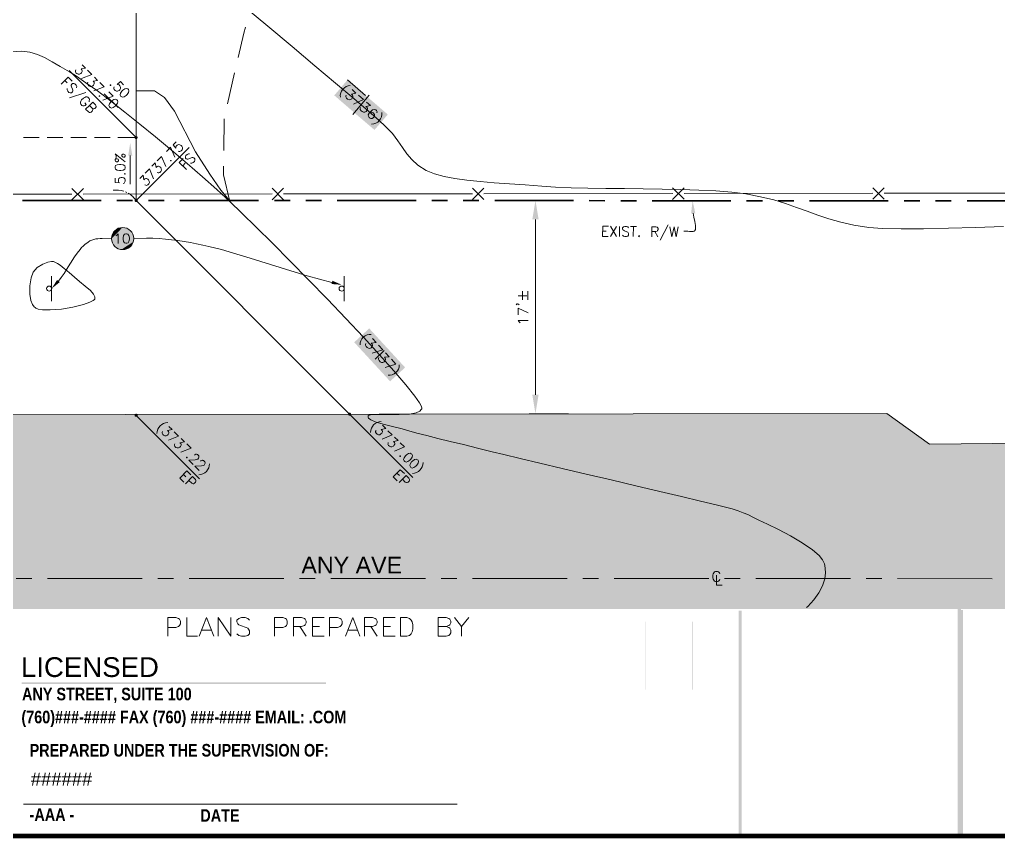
# Model space of a CAD drawing. Header units: millimetres. Extents: x -419 to 20046, y -14642 to 2638.
# Drawn here: x 12.47 to 20.24, y 0.48 to 6.98 of the extents above; entities that cross this region are included whole.
import ezdxf

# ---------------------------------------------------------------- set-up
doc = ezdxf.new("R2010")
doc.units = ezdxf.units.MM
for name, color, linetype in [('PDF11_---- NOTES', 7, 'Continuous'), ('PDF11_----LN02', 7, 'Continuous'), ('PDF11_----LN03', 7, 'Continuous'), ('PDF11_----TX00', 7, 'Continuous'), ('PDF11_----TX03', 7, 'Continuous'), ('PDF11_24x36$-$Yucca$Valley$TB$CUP$----LN03', 7, 'Continuous'), ('PDF11_24x36$-$Yucca$Valley$TB$CUP$----TB02', 7, 'Continuous'), ('PDF11_24x36$-$Yucca$Valley$TB$CUP$BORDER', 7, 'Continuous'), ('PDF11_24x36$-$Yucca$Valley$TB$CUP$proposed', 7, 'Continuous'), ('PDF11_EXTO$EXMACL', 7, 'Continuous'), ('PDF11_EXTO$EXMARW', 7, 'Continuous'), ('PDF11_EXTO$EXPNEP', 7, 'Continuous'), ('PDF11_PRPN$EXMARW', 7, 'Continuous'), ('PDF11_PRPN$PRPNDY', 7, 'Continuous'), ('PDF11_TEXT', 7, 'Continuous')]:
    doc.layers.add(name, color=color, linetype=linetype)
for name, color, linetype, true_color in [('PDF11_0', 7, 'Continuous', 0xb3b3b3), ('PDF11_EXTO$--C3-Surface-EXTO', 7, 'Continuous', 0xb3b3b3), ('PDF11_EXTO$EXPNFC', 7, 'Continuous', 0x999999), ('PDF11_EXTO$EXSISN', 7, 'Continuous', 0xb3b3b3), ('PDF11_EXTO$PRPNACHA', 7, 'Continuous', 0xebebeb)]:
    doc.layers.add(name, color=color, linetype=linetype, true_color=true_color)
doc.styles.add('PDF Arial', font='arial.ttf')
doc.styles.add('PDF TechnicBold', font='techb___.ttf')

msp = doc.modelspace()

# ---------------------------------------------------------------- hatches: boundary and pattern name
at = {"layer": 'PDF11_----TX00', "transparency": 33554559}
for points in [[(13.3452, 6.0021), (13.3286, 5.9013), (13.3619, 5.9013)], [(17.8106, 5.5438), (17.7989, 5.4429), (17.8323, 5.4446)]]:
    msp.add_hatch(color=256, dxfattribs=at).paths.add_polyline_path(points)
at = {"layer": 'PDF11_----TX03', "transparency": 33554559}
for points in [[(16.538, 5.3946), (16.588, 5.3946), (16.563, 5.5446)], [(16.588, 4.0028), (16.538, 4.0028), (16.563, 3.8528)]]:
    msp.add_hatch(color=256, dxfattribs=at).paths.add_polyline_path(points)
at = {"layer": 'PDF11_0', "true_color": 0xffffff, "transparency": 33554559}
for points in [[(15.2137, 6.3797), (15.0704, 6.5022), (14.9654, 6.3797)], [(14.9654, 6.3797), (15.1412, 6.228), (15.3904, 6.228)], [(15.2137, 6.3797), (14.9654, 6.3797), (15.3904, 6.228)], [(15.3904, 6.228), (15.1412, 6.228), (15.2846, 6.1055)], [(13.2702, 5.3296), (13.1969, 5.2413), (13.2836, 5.3313)], [(13.2836, 5.3313), (13.1969, 5.2413), (13.1994, 5.2229)], [(13.2702, 5.3296), (13.1977, 5.2554), (13.1969, 5.2413)], [(13.2511, 5.3246), (13.1977, 5.2554), (13.2702, 5.3296)], [(13.2511, 5.3246), (13.2011, 5.2713), (13.1977, 5.2554)], [(13.2836, 5.3313), (13.1994, 5.2229), (13.3069, 5.3279)], [(13.3069, 5.3279), (13.1994, 5.2229), (13.2061, 5.2037)], [(13.2394, 5.3188), (13.2011, 5.2713), (13.2511, 5.3246)], [(13.2394, 5.3188), (13.2077, 5.2863), (13.2011, 5.2713)], [(13.3069, 5.3279), (13.2061, 5.2037), (13.3269, 5.3204)], [(13.3269, 5.3204), (13.2061, 5.2037), (13.2136, 5.1912)], [(13.2294, 5.3113), (13.2077, 5.2863), (13.2394, 5.3188)], [(13.2294, 5.3113), (13.2186, 5.3013), (13.2077, 5.2863)], [(13.3269, 5.3204), (13.2136, 5.1912), (13.3461, 5.3063)], [(13.3461, 5.3063), (13.2136, 5.1912), (13.2269, 5.1771)], [(13.3461, 5.3063), (13.2269, 5.1771), (13.3577, 5.2921)], [(13.3577, 5.2921), (13.2269, 5.1771), (13.2411, 5.1671)], [(13.3577, 5.2921), (13.2411, 5.1671), (13.3661, 5.2763)], [(13.3661, 5.2763), (13.2411, 5.1671), (13.2552, 5.1604)], [(13.3661, 5.2763), (13.2552, 5.1604), (13.3727, 5.2446)], [(13.3727, 5.2446), (13.2552, 5.1604), (13.2744, 5.1554)], [(13.3727, 5.2446), (13.2744, 5.1554), (13.3686, 5.2163)], [(13.3686, 5.2163), (13.2744, 5.1554), (13.2944, 5.1554)], [(13.3686, 5.2163), (13.2944, 5.1554), (13.3611, 5.1996)], [(13.3611, 5.1996), (13.2944, 5.1554), (13.3277, 5.1662)], [(13.3611, 5.1996), (13.3277, 5.1662), (13.3452, 5.1796)], [(15.3437, 4.4195), (15.2429, 4.5295), (15.1237, 4.4195)], [(15.1237, 4.4195), (15.3079, 4.2195), (15.5279, 4.2195)], [(15.3437, 4.4195), (15.1237, 4.4195), (15.5279, 4.2195)], [(15.5279, 4.2195), (15.3079, 4.2195), (15.4087, 4.1095)]]:
    msp.add_hatch(color=7, dxfattribs=at).paths.add_polyline_path(points)
at = {"layer": 'PDF11_0', "transparency": 33554559}
for points in [[(13.3827, 6.0538), (13.3794, 6.0488), (13.3919, 6.0455)], [(13.3919, 6.0455), (13.3794, 6.0488), (13.3794, 6.0422)], [(13.3919, 6.0455), (13.3794, 6.0422), (13.3827, 6.0363)], [(13.3919, 6.0455), (13.3886, 6.0572), (13.3827, 6.0538)], [(13.3827, 6.0363), (13.3886, 6.033), (13.3919, 6.0455)], [(13.3919, 6.0455), (13.3952, 6.0572), (13.3886, 6.0572)], [(13.3919, 6.0455), (13.3886, 6.033), (13.3952, 6.033)], [(13.4011, 6.0538), (13.3952, 6.0572), (13.3919, 6.0455)], [(13.3919, 6.0455), (13.4036, 6.0488), (13.4011, 6.0538)], [(13.3919, 6.0455), (13.4036, 6.0422), (13.4036, 6.0488)], [(13.4011, 6.0363), (13.4036, 6.0422), (13.3919, 6.0455)], [(13.3919, 6.0455), (13.3952, 6.033), (13.4011, 6.0363)], [(13.3827, 5.5538), (13.3794, 5.5488), (13.3919, 5.5454)], [(13.3919, 5.5454), (13.3794, 5.5488), (13.3794, 5.5421)], [(13.3919, 5.5454), (13.3794, 5.5421), (13.3827, 5.5363)], [(13.3919, 5.5454), (13.3886, 5.5571), (13.3827, 5.5538)], [(13.3827, 5.5363), (13.3886, 5.5329), (13.3919, 5.5454)], [(13.3919, 5.5454), (13.3952, 5.5571), (13.3886, 5.5571)], [(13.3919, 5.5454), (13.3886, 5.5329), (13.3952, 5.5329)], [(13.4002, 5.5538), (13.3952, 5.5571), (13.3919, 5.5454)], [(13.3919, 5.5454), (13.4036, 5.5488), (13.4002, 5.5538)], [(13.3919, 5.5454), (13.4036, 5.5421), (13.4036, 5.5488)], [(13.3919, 5.5454), (13.3952, 5.5329), (13.4002, 5.5363)], [(13.4002, 5.5363), (13.4036, 5.5421), (13.3919, 5.5454)], [(12.721, 4.8454), (12.7844, 4.8962), (12.7644, 4.9146)], [(15.0245, 4.8762), (14.9504, 4.9079), (14.9437, 4.8821)], [(13.3827, 3.8486), (13.3794, 3.8428), (13.3911, 3.8395)], [(13.3911, 3.8395), (13.3794, 3.8428), (13.3794, 3.8361)], [(13.3911, 3.8395), (13.3794, 3.8361), (13.3827, 3.8311)], [(13.3911, 3.8395), (13.3877, 3.852), (13.3827, 3.8486)], [(13.3827, 3.8311), (13.3877, 3.8278), (13.3911, 3.8395)], [(13.3911, 3.8395), (13.3944, 3.852), (13.3877, 3.852)], [(13.3911, 3.8395), (13.3877, 3.8278), (13.3944, 3.8278)], [(13.4002, 3.8486), (13.3944, 3.852), (13.3911, 3.8395)], [(13.3911, 3.8395), (13.4036, 3.8428), (13.4002, 3.8486)], [(13.3911, 3.8395), (13.4036, 3.8361), (13.4036, 3.8428)], [(13.3911, 3.8395), (13.3944, 3.8278), (13.4002, 3.8311)], [(13.4002, 3.8311), (13.4036, 3.8361), (13.3911, 3.8395)], [(15.0779, 3.8578), (15.0745, 3.852), (15.087, 3.8486)], [(15.087, 3.8486), (15.0745, 3.852), (15.0745, 3.8461)], [(15.087, 3.8486), (15.0745, 3.8461), (15.0779, 3.8403)], [(15.087, 3.8486), (15.0837, 3.8611), (15.0779, 3.8578)], [(15.0779, 3.8403), (15.0837, 3.837), (15.087, 3.8486)], [(15.087, 3.8486), (15.0904, 3.8611), (15.0837, 3.8611)], [(15.087, 3.8486), (15.0837, 3.837), (15.0904, 3.837)], [(15.0962, 3.8578), (15.0904, 3.8611), (15.087, 3.8486)], [(15.087, 3.8486), (15.0987, 3.852), (15.0962, 3.8578)], [(15.087, 3.8486), (15.0987, 3.8461), (15.0987, 3.852)], [(15.087, 3.8486), (15.0904, 3.837), (15.0962, 3.8403)], [(15.0962, 3.8403), (15.0987, 3.8461), (15.087, 3.8486)]]:
    msp.add_hatch(color=7, dxfattribs=at).paths.add_polyline_path(points)
at = {"layer": 'PDF11_EXTO$PRPNACHA', "transparency": 33554559}
for points in [[(3.2269, 3.8334), (3.2269, 3.8298), (19.3941, 3.8261), (15.2529, 3.8495)], [(3.2269, 3.8298), (3.2269, 3.8261), (19.3941, 3.8261)], [(3.2269, 3.8261), (3.2269, 3.826), (19.3949, 3.8253), (19.3941, 3.8261)], [(3.2269, 3.826), (3.2269, 3.8253), (19.3949, 3.8253)], [(3.2269, 3.7619), (3.2269, 3.7352), (19.6932, 3.6103), (19.3949, 3.8253)], [(3.2269, 3.8253), (3.2269, 3.7619), (19.3949, 3.8253)], [(19.3615, 3.8495), (19.354, 3.8545), (15.2529, 3.8495)], [(19.3615, 3.8495), (15.2529, 3.8495), (19.3941, 3.8261)], [(3.2269, 3.7352), (3.2269, 3.6103), (19.6932, 3.6103)], [(27.9245, 3.61), (27.9245, 3.6103), (3.2269, 3.6103), (3.2269, 3.4248), (17.0843, 2.3141), (17.0961, 2.3141)], [(27.9272, 2.6152), (27.9245, 3.61), (17.0961, 2.3141), (27.9272, 2.3152)], [(27.9244, 3.622), (27.9244, 3.622), (22.961, 3.6453), (19.6932, 3.6103)], [(27.9245, 3.6103), (27.9244, 3.622), (19.6932, 3.6103)], [(17.0801, 2.3141), (17.0843, 2.3141), (3.2269, 3.4248), (3.2269, 3.0142)], [(11.4609, 2.3135), (17.0801, 2.3141), (3.2269, 3.0142), (3.2269, 2.3135)]]:
    msp.add_hatch(color=256, dxfattribs=at).paths.add_polyline_path(points)

# ---------------------------------------------------------------- linework, layer by layer
at = {"layer": 'PDF11_---- NOTES', "lineweight": 20}
for points in [[(18.0273, 2.581), (18.0239, 2.5894), (18.0164, 2.5969), (18.0081, 2.6002), (17.9931, 2.6002), (17.9856, 2.5969), (17.9781, 2.5894), (17.9739, 2.581), (17.9706, 2.5702), (17.9706, 2.551), (17.9739, 2.5394), (17.9781, 2.5319), (17.9856, 2.5244), (17.9931, 2.5202), (18.0081, 2.5202), (18.0164, 2.5244), (18.0239, 2.5319), (18.0273, 2.5394)], [(18.0006, 2.5702), (18.0006, 2.4902), (18.0464, 2.4902)]]:
    msp.add_lwpolyline(points, dxfattribs=at)
at = {"layer": 'PDF11_----LN02', "lineweight": 18}
for points in [[(14.202, 6.6797), (14.247, 6.873), (14.2611, 6.9222)], [(14.117, 6.3138), (14.1736, 6.558)], [(13.3919, 6.4163), (13.5386, 6.4163), (13.6178, 6.3638), (13.6969, 6.2538), (13.8644, 5.9321), (13.977, 5.7555), (14.0653, 5.628), (14.1336, 5.5454)], [(14.0878, 5.9421), (14.092, 6.1922)], [(14.1361, 5.5363), (14.0853, 5.7496), (14.0861, 5.8171)], [(13.3069, 5.6138), (13.3177, 5.6088)]]:
    msp.add_lwpolyline(points, dxfattribs=at)
for start, end in [(71.84485, 98.57518), (33.59085, 60.32)]:
    msp.add_arc((13.2373, 5.4417), 0.1863, start, end, dxfattribs=at)
at = {"layer": 'PDF11_----LN03', "lineweight": 30}
msp.add_lwpolyline([(13.2494, 6.283), (13.1386, 6.393)], dxfattribs=at)
at = {"layer": 'PDF11_----TX00', "lineweight": 20}
for points in [[(12.9635, 6.623), (12.9902, 6.5964), (12.9544, 6.5897), (12.961, 6.5822), (12.9635, 6.5747), (12.9627, 6.5697), (12.9569, 6.5589), (12.9519, 6.5539), (12.941, 6.548), (12.931, 6.548), (12.921, 6.5522), (12.9135, 6.5597), (12.9094, 6.5697), (12.9094, 6.5747), (12.9127, 6.583)], [(13.0069, 6.5789), (13.0402, 6.5447), (12.9594, 6.513)], [(12.796, 6.468), (12.8527, 6.5239), (12.8844, 6.4922)], [(12.8452, 6.478), (12.826, 6.4972)], [(12.8452, 6.4347), (12.8444, 6.4238), (12.8485, 6.4138), (12.8585, 6.4038), (12.8685, 6.3997), (12.8785, 6.3997), (12.8869, 6.408), (12.8894, 6.4155), (12.8902, 6.4213), (12.8877, 6.4288), (12.8794, 6.4488), (12.8769, 6.4563), (12.8769, 6.4614), (12.8802, 6.4689), (12.886, 6.4747), (12.896, 6.4747), (12.906, 6.4705), (12.9152, 6.4605), (12.9202, 6.4505), (12.9194, 6.4405)], [(13.0602, 6.5255), (13.086, 6.4989), (13.0502, 6.4922), (13.0577, 6.4847), (13.0594, 6.4772), (13.0594, 6.4722), (13.0535, 6.4614), (13.0477, 6.4563), (13.0377, 6.4505), (13.0269, 6.4497), (13.0169, 6.4547), (13.0102, 6.4622), (13.0052, 6.4722), (13.006, 6.4772), (13.0085, 6.4847)], [(13.1035, 6.4814), (13.1369, 6.4472), (13.056, 6.4155)], [(13.2169, 6.4488), (13.2136, 6.4405), (13.2136, 6.4355), (13.2177, 6.4255), (13.2252, 6.418), (13.2352, 6.4138), (13.2452, 6.4138), (13.2561, 6.4197), (13.2619, 6.4247), (13.2669, 6.4355), (13.2677, 6.4455), (13.2636, 6.4555), (13.2561, 6.463), (13.2461, 6.468), (13.2411, 6.4672), (13.2677, 6.4889), (13.2919, 6.4647)], [(12.8635, 6.3613), (12.9935, 6.403)], [(13.1752, 6.408), (13.2086, 6.3738), (13.1277, 6.3422)], [(12.9835, 6.3205), (12.9952, 6.308), (12.9877, 6.3005), (12.9794, 6.2972), (12.9694, 6.2972), (12.9619, 6.2988), (12.9519, 6.3088), (12.9502, 6.3163), (12.951, 6.3263), (12.9535, 6.3347), (12.9594, 6.3447), (12.9727, 6.358), (12.9835, 6.3638), (12.9919, 6.3672), (13.0019, 6.3672), (13.0094, 6.3647), (13.0185, 6.3555), (13.021, 6.348), (13.0202, 6.3372), (13.0177, 6.3297)], [(13.0419, 6.2772), (13.0469, 6.2672), (13.046, 6.2622), (13.0435, 6.2547), (13.0352, 6.2463), (13.0277, 6.243), (13.0219, 6.243), (13.0127, 6.248), (12.991, 6.2697), (13.0204, 6.2986), (13.0419, 6.2772), (13.0519, 6.2722), (13.0569, 6.273), (13.0652, 6.2755), (13.0702, 6.2813), (13.0735, 6.2888), (13.0735, 6.2938), (13.0694, 6.3038), (13.0477, 6.3255), (13.0204, 6.2986), (13.0202, 6.2988)], [(12.6227, 6.0455), (12.4977, 6.0455)], [(12.8102, 6.0455), (12.6852, 6.0455)], [(12.9977, 6.0455), (12.8727, 6.0455)], [(13.1852, 6.0455), (13.0602, 6.0455)], [(13.3919, 6.0455), (13.2477, 6.0455)], [(13.7269, 5.938), (13.7344, 5.9346), (13.7394, 5.9346), (13.7494, 5.9396), (13.7569, 5.9463), (13.7611, 5.9563), (13.7603, 5.9671), (13.7553, 5.9771), (13.7494, 5.983), (13.7386, 5.988), (13.7286, 5.9888), (13.7186, 5.9838), (13.7111, 5.9763), (13.7069, 5.9663), (13.7069, 5.9613), (13.6853, 5.988), (13.7094, 6.0121)], [(13.2261, 5.8696), (13.2294, 5.8763), (13.2336, 5.8871), (13.2336, 5.8971), (13.2302, 5.9071), (13.2261, 5.9146), (13.3061, 5.8521)], [(13.6328, 5.9346), (13.6661, 5.9688), (13.6994, 5.888)], [(13.8244, 5.8413), (13.8344, 5.8413), (13.8444, 5.8455), (13.8544, 5.8555), (13.8586, 5.8655), (13.8578, 5.8755), (13.8503, 5.8838), (13.8419, 5.8871), (13.8369, 5.8871), (13.8294, 5.8846), (13.8094, 5.8755), (13.8019, 5.873), (13.7969, 5.8738), (13.7894, 5.8763), (13.7836, 5.8813), (13.7828, 5.8921), (13.7878, 5.9021), (13.7969, 5.9113), (13.8069, 5.9163), (13.8169, 5.9163)], [(13.3452, 5.6738), (13.3452, 5.9013)], [(13.5169, 5.8171), (13.5436, 5.8438), (13.5511, 5.808), (13.5578, 5.8155), (13.5653, 5.8171), (13.5703, 5.8171), (13.5811, 5.8113), (13.5869, 5.8063), (13.5919, 5.7955), (13.5928, 5.7855), (13.5886, 5.7755), (13.5811, 5.768), (13.5711, 5.7638), (13.5661, 5.7638), (13.5586, 5.7663)], [(13.5603, 5.8613), (13.5936, 5.8955), (13.6269, 5.8146)], [(13.7919, 5.7921), (13.7344, 5.848), (13.7661, 5.8796)], [(13.7811, 5.8413), (13.7619, 5.8213)], [(13.4644, 5.763), (13.4977, 5.7971), (13.5311, 5.7171)], [(13.2894, 5.6805), (13.2969, 5.6838), (13.3002, 5.6871), (13.3044, 5.698), (13.3044, 5.708), (13.3011, 5.718), (13.2936, 5.7255), (13.2819, 5.7288), (13.2744, 5.7288), (13.2627, 5.7255), (13.2552, 5.7188), (13.2511, 5.7088), (13.2511, 5.698), (13.2552, 5.688), (13.2586, 5.6846), (13.2244, 5.688), (13.2244, 5.7221)], [(13.4211, 5.7188), (13.4469, 5.7463), (13.4544, 5.7105), (13.4619, 5.7171), (13.4694, 5.7196), (13.4744, 5.7196), (13.4852, 5.7138), (13.4902, 5.7088), (13.4961, 5.698), (13.4969, 5.688), (13.4919, 5.678), (13.4852, 5.6705), (13.4752, 5.6655), (13.4702, 5.6663), (13.4619, 5.6688)], [(17.8156, 5.4438), (17.8173, 5.4296), (17.8206, 5.4129), (17.8281, 5.3796), (17.8314, 5.3629), (17.8339, 5.3471), (17.8348, 5.3329), (17.8339, 5.3204), (17.8331, 5.3146), (17.8281, 5.3063), (17.8248, 5.3029), (17.8198, 5.3004), (17.8148, 5.2988), (17.8089, 5.2979), (17.8023, 5.2979), (17.7873, 5.2988), (17.7723, 5.3004), (17.7564, 5.3021), (17.7414, 5.3029)], [(17.1414, 5.2604), (17.0964, 5.2604), (17.0972, 5.3404), (17.1422, 5.3404)], [(17.1247, 5.3021), (17.0972, 5.3029)], [(17.158, 5.2604), (17.2072, 5.3396)], [(17.2064, 5.2596), (17.1589, 5.3404)], [(17.2305, 5.2596), (17.2314, 5.3396)], [(17.2547, 5.2704), (17.2614, 5.2629), (17.2714, 5.2588), (17.2855, 5.2588), (17.2956, 5.2629), (17.3022, 5.2704), (17.3022, 5.2821), (17.2989, 5.2896), (17.2956, 5.2929), (17.2889, 5.2971), (17.2689, 5.3046), (17.2614, 5.3088), (17.258, 5.3129), (17.2547, 5.3204), (17.2547, 5.3279), (17.2622, 5.3354), (17.2722, 5.3396), (17.2855, 5.3388), (17.2964, 5.3354), (17.3031, 5.3271)], [(17.3647, 5.3388), (17.3164, 5.3388)], [(17.3397, 5.2588), (17.3406, 5.3388)], [(17.4872, 5.2571), (17.4881, 5.3371), (17.5189, 5.3371), (17.5297, 5.3329), (17.5331, 5.3296), (17.5364, 5.3221), (17.5364, 5.3138), (17.5322, 5.3063), (17.5289, 5.3029), (17.5189, 5.2988), (17.4881, 5.2996)], [(17.5356, 5.2571), (17.5122, 5.2988)], [(17.5522, 5.2304), (17.6156, 5.3513)], [(17.6972, 5.3354), (17.6797, 5.2554), (17.6631, 5.3363), (17.6456, 5.2563), (17.6289, 5.3363)], [(15.0445, 4.7454), (15.0445, 4.9454)], [(13.6511, 3.752), (13.6786, 3.7261), (13.6419, 3.7186), (13.6494, 3.7111), (13.6519, 3.7036), (13.6519, 3.6986), (13.6461, 3.6878), (13.6411, 3.6828), (13.6303, 3.677), (13.6203, 3.6761), (13.6103, 3.6811), (13.6028, 3.6878), (13.5978, 3.6978), (13.5986, 3.7028), (13.6011, 3.7111)], [(15.3471, 3.7611), (15.3737, 3.7353), (15.3379, 3.7278), (15.3454, 3.7203), (15.3479, 3.7128), (15.3471, 3.7078), (15.3421, 3.697), (15.3362, 3.692), (15.3262, 3.6861), (15.3154, 3.6853), (15.3054, 3.6903), (15.2987, 3.697), (15.2937, 3.707), (15.2937, 3.712), (15.2971, 3.7203)], [(13.6953, 3.7086), (13.7294, 3.6753), (13.6494, 3.642)], [(13.7494, 3.6561), (13.7761, 3.6295), (13.7403, 3.622), (13.7478, 3.6153), (13.7494, 3.6078), (13.7494, 3.6028), (13.7436, 3.592), (13.7386, 3.5861), (13.7278, 3.5803), (13.7178, 3.5803), (13.7078, 3.5845), (13.7003, 3.592), (13.6961, 3.602), (13.6961, 3.607), (13.6986, 3.6145)], [(15.3912, 3.7178), (15.4254, 3.6845), (15.3446, 3.6511)], [(15.4446, 3.6653), (15.4721, 3.6386), (15.4354, 3.6311), (15.4429, 3.6245), (15.4454, 3.617), (15.4454, 3.612), (15.4396, 3.6011), (15.4346, 3.5953), (15.4237, 3.5895), (15.4137, 3.5895), (15.4037, 3.5936), (15.3962, 3.6011), (15.3912, 3.6111), (15.3921, 3.6161), (15.3946, 3.6236)], [(13.7936, 3.6128), (13.8278, 3.5795), (13.7469, 3.5461)], [(15.4887, 3.622), (15.5229, 3.5886), (15.4429, 3.5553)], [(13.8553, 3.5244), (13.8586, 3.5269), (13.8661, 3.5303), (13.8711, 3.5303), (13.8786, 3.5286), (13.8886, 3.5186), (13.8911, 3.5111), (13.8903, 3.5061), (13.8878, 3.4986), (13.8819, 3.4928), (13.8744, 3.4903), (13.8619, 3.4869), (13.8103, 3.4836), (13.8444, 3.4503)], [(13.9044, 3.4761), (13.9069, 3.4794), (13.9153, 3.4819), (13.9203, 3.4828), (13.9278, 3.4803), (13.9378, 3.4711), (13.9394, 3.4636), (13.9394, 3.4586), (13.9361, 3.4503), (13.9311, 3.4453), (13.9236, 3.4419), (13.9103, 3.4386), (13.8594, 3.4353), (13.8936, 3.4019)], [(13.7703, 3.3103), (13.7378, 3.3419), (13.7944, 3.3986), (13.8261, 3.3669)], [(13.7869, 3.3519), (13.7678, 3.3711)], [(13.7844, 3.2961), (13.8403, 3.3528), (13.8628, 3.3311), (13.8669, 3.3211), (13.8669, 3.3161), (13.8644, 3.3086), (13.8561, 3.3003), (13.8486, 3.2969), (13.8436, 3.2969), (13.8336, 3.3011), (13.8111, 3.3228)], [(15.4654, 3.3194), (15.4337, 3.3511), (15.4896, 3.4078), (15.5221, 3.3769)], [(15.4829, 3.3611), (15.4629, 3.3803)], [(15.4804, 3.3053), (15.5362, 3.3619), (15.5587, 3.3403), (15.5629, 3.3303), (15.5629, 3.3253), (15.5596, 3.3178), (15.5521, 3.3094), (15.5437, 3.3061), (15.5387, 3.3061), (15.5287, 3.3103), (15.5071, 3.3319)]]:
    msp.add_lwpolyline(points, dxfattribs=at)
for points in [[(13.1919, 6.463), (13.1919, 6.4572), (13.1869, 6.4572), (13.1869, 6.4622)], [(13.1044, 6.3772), (13.1044, 6.3722), (13.0994, 6.3713), (13.0994, 6.3763)], [(13.3261, 6.4305), (13.3302, 6.4255), (13.3352, 6.4155), (13.3319, 6.4022), (13.3202, 6.3863), (13.3119, 6.3788), (13.2961, 6.368), (13.2836, 6.3647), (13.2736, 6.3697), (13.2686, 6.3738), (13.2644, 6.3838), (13.2677, 6.3972), (13.2786, 6.413), (13.2869, 6.4213), (13.3027, 6.4322), (13.3161, 6.4347)], [(13.2377, 6.3447), (13.2427, 6.3397), (13.2469, 6.3297), (13.2436, 6.3172), (13.2327, 6.3013), (13.2244, 6.293), (13.2086, 6.2822), (13.1952, 6.2788), (13.1852, 6.2838), (13.1811, 6.2888), (13.1761, 6.2988), (13.1794, 6.3113), (13.1911, 6.3272), (13.1986, 6.3355), (13.2152, 6.3463), (13.2277, 6.3488)], [(13.2794, 5.9005), (13.2794, 5.9071), (13.2869, 5.9138), (13.2944, 5.9138), (13.3027, 5.9105), (13.3061, 5.9038), (13.3061, 5.8963), (13.2986, 5.8896), (13.2911, 5.8896), (13.2836, 5.893)], [(13.2252, 5.8046), (13.2252, 5.8113), (13.2294, 5.8221), (13.2411, 5.8288), (13.2602, 5.8321), (13.2711, 5.8321), (13.2902, 5.828), (13.3019, 5.8213), (13.3052, 5.8105), (13.3052, 5.8038), (13.3011, 5.7938), (13.2902, 5.7871), (13.2711, 5.7838), (13.2594, 5.7838), (13.2402, 5.7871), (13.2294, 5.7946)], [(13.2336, 5.8763), (13.2411, 5.8763), (13.2486, 5.873), (13.2527, 5.8663), (13.2527, 5.8596), (13.2444, 5.8521), (13.2369, 5.853), (13.2294, 5.8563), (13.2261, 5.863), (13.2261, 5.8696)], [(13.6644, 5.8638), (13.6703, 5.8638), (13.6703, 5.8588), (13.6653, 5.8588)], [(13.2977, 5.7563), (13.3011, 5.7596), (13.3052, 5.7563), (13.3011, 5.753)], [(17.3847, 5.2663), (17.3881, 5.2621), (17.3847, 5.2579), (17.3814, 5.2621)], [(13.7961, 3.5086), (13.7961, 3.5028), (13.7911, 3.5028), (13.7911, 3.5078)], [(15.4921, 3.5178), (15.4921, 3.5119), (15.4862, 3.5119), (15.4871, 3.5169)], [(15.5771, 3.5353), (15.5821, 3.5303), (15.5862, 3.5203), (15.5837, 3.5078), (15.5721, 3.4919), (15.5646, 3.4836), (15.5487, 3.4719), (15.5354, 3.4686), (15.5254, 3.4736), (15.5212, 3.4786), (15.5162, 3.4886), (15.5196, 3.5011), (15.5304, 3.5169), (15.5379, 3.5253), (15.5537, 3.5361), (15.5671, 3.5394)], [(15.6263, 3.4869), (15.6304, 3.4828), (15.6354, 3.4728), (15.6321, 3.4594), (15.6212, 3.4436), (15.6137, 3.4353), (15.5979, 3.4244), (15.5846, 3.4211), (15.5746, 3.4253), (15.5696, 3.4303), (15.5654, 3.4403), (15.5679, 3.4528), (15.5787, 3.4694), (15.5871, 3.4769), (15.6029, 3.4886), (15.6162, 3.4919)]]:
    msp.add_lwpolyline(points, close=True, dxfattribs=at)
msp.add_circle((15.0241, 4.8458), 0.0204, dxfattribs=at)
for centre, radius, start, end in [((13.6445, 3.6944), 0.0876, 91.11912, 179.43446), ((15.3405, 3.7036), 0.0876, 91.69001, 179.42249), ((13.8863, 3.4575), 0.089, 271.99726, 358.55631), ((15.5831, 3.4651), 0.0873, 271.51375, 359.59875)]:
    msp.add_arc(centre, radius, start, end, dxfattribs=at)
at = {"layer": 'PDF11_----TX03', "lineweight": 20}
for points in [[(16.513, 5.5446), (16.8113, 5.5446)], [(16.563, 4.0028), (16.563, 5.3946)], [(16.4597, 4.8246), (16.4597, 4.7554)], [(16.5013, 4.8246), (16.5013, 4.7554)], [(16.4938, 4.7895), (16.4255, 4.7895)], [(16.4138, 4.7254), (16.4213, 4.7254), (16.4288, 4.7212), (16.433, 4.7179)], [(16.4255, 4.6379), (16.4255, 4.6912), (16.5055, 4.6529)], [(16.4405, 4.5729), (16.4363, 4.5804), (16.4255, 4.592), (16.5055, 4.592)], [(16.513, 3.8528), (16.8255, 3.8528)]]:
    msp.add_lwpolyline(points, dxfattribs=at)
msp.add_lwpolyline([(16.4171, 4.7212), (16.4138, 4.7179), (16.4096, 4.7212), (16.4138, 4.7254)], close=True, dxfattribs=at)
at = {"layer": 'PDF11_0', "lineweight": 18}
for points in [[(20.28, 5.3388), (20.0574, 5.3304), (19.8424, 5.3246), (19.6432, 5.3204), (19.4666, 5.3204), (19.319, 5.3238), (19.209, 5.3321), (19.0915, 5.3496), (18.9874, 5.3729), (18.8932, 5.3988), (18.8057, 5.4288), (18.7207, 5.4596), (18.6365, 5.4904), (18.549, 5.5213), (18.4548, 5.5496), (18.3506, 5.5754), (18.2331, 5.5971), (18.1214, 5.6104), (17.9964, 5.6213), (17.8614, 5.628), (17.7181, 5.633), (17.5697, 5.6363), (17.4189, 5.638), (17.2689, 5.6396), (17.1214, 5.6413), (16.9789, 5.643), (16.8455, 5.6463), (16.723, 5.6513), (16.6147, 5.6588), (16.4822, 5.6696), (16.3563, 5.678), (16.2363, 5.6863), (16.1238, 5.6955), (16.0188, 5.7055), (15.9229, 5.7188), (15.8371, 5.7355), (15.7613, 5.7571), (15.6954, 5.7846), (15.6296, 5.8255), (15.5804, 5.8696), (15.5421, 5.9163), (15.5071, 5.9663), (15.4712, 6.0196), (15.4271, 6.0763), (15.3696, 6.1363), (15.3212, 6.1797), (15.2362, 6.2538), (15.1195, 6.3538), (14.9762, 6.4755), (14.812, 6.6147), (14.6303, 6.7672), (14.437, 6.9289), (14.2361, 7.0947)], [(12.4035, 6.7264), (12.481, 6.7297), (12.5477, 6.7214), (12.6077, 6.7047), (12.6652, 6.6797), (12.7244, 6.6472), (12.7885, 6.6097), (12.8627, 6.5672), (12.9185, 6.533), (12.9935, 6.4805), (13.0844, 6.4147), (13.1877, 6.3363), (13.3011, 6.2472), (13.4211, 6.1513), (13.5461, 6.0497), (13.6719, 5.9446), (13.7969, 5.838), (13.9178, 5.733), (14.032, 5.6321), (14.1361, 5.5363), (14.2311, 5.4454), (14.3461, 5.3338), (14.4753, 5.2054), (14.6153, 5.0646), (14.762, 4.9154), (14.9104, 4.762), (15.057, 4.6087), (15.197, 4.4604), (15.3254, 4.3195), (15.4396, 4.192), (15.5346, 4.0812), (15.6054, 3.9912), (15.6421, 3.9378), (15.6571, 3.9095), (15.6604, 3.897), (15.6596, 3.892), (15.6563, 3.8853), (15.6446, 3.8728), (15.6162, 3.8603), (15.5629, 3.8495), (15.4804, 3.8453), (15.3937, 3.8461), (15.3146, 3.847), (15.2662, 3.8453), (15.2429, 3.8403), (15.2346, 3.8345), (15.2337, 3.8311), (15.2337, 3.8253), (15.2379, 3.8161), (15.2546, 3.8028), (15.2912, 3.7878), (15.3546, 3.7703), (15.4279, 3.752), (15.5037, 3.732), (15.5562, 3.7161), (15.6221, 3.6986), (15.6996, 3.6786), (15.7879, 3.657), (15.8854, 3.6328), (15.9904, 3.607), (16.1021, 3.5795), (16.2196, 3.5511), (16.313, 3.5286), (16.4413, 3.4978), (16.598, 3.4603), (16.7755, 3.4186), (16.9664, 3.3736), (17.1639, 3.3269), (17.3606, 3.2803), (17.5497, 3.2353), (17.7231, 3.1944), (17.8748, 3.1578), (17.9973, 3.1286), (18.0831, 3.1069), (18.1248, 3.0961), (18.1731, 3.0802), (18.2115, 3.0669), (18.2481, 3.0519), (18.294, 3.0294), (18.3365, 3.0086), (18.4065, 2.9752), (18.4931, 2.9327), (18.5882, 2.8827), (18.6815, 2.8286), (18.7632, 2.7711), (18.8148, 2.7261), (18.8423, 2.6919), (18.854, 2.671), (18.8582, 2.6602), (18.8607, 2.6485), (18.8648, 2.6244), (18.8665, 2.5894), (18.8607, 2.5427), (18.8423, 2.486), (18.8123, 2.4294), (18.7723, 2.3752), (18.7248, 2.3219), (18.7165, 2.3143)], [(15.1062, 6.4255), (15.1379, 6.398), (15.1012, 6.3897), (15.1095, 6.3822), (15.1129, 6.3747), (15.1129, 6.3688), (15.1087, 6.358), (15.1037, 6.3522), (15.0937, 6.3463), (15.0829, 6.3455), (15.0712, 6.3497), (15.0629, 6.3572), (15.057, 6.368), (15.0562, 6.373), (15.0587, 6.3813)], [(15.1129, 6.228), (15.2429, 6.3805)], [(15.1587, 6.3805), (15.1987, 6.3463), (15.1179, 6.3105)], [(15.2221, 6.3263), (15.2537, 6.2988), (15.2162, 6.2905), (15.2254, 6.283), (15.2287, 6.2755), (15.2287, 6.2697), (15.2246, 6.2588), (15.2196, 6.253), (15.2087, 6.2472), (15.1987, 6.2463), (15.187, 6.2505), (15.1787, 6.258), (15.172, 6.268), (15.172, 6.2738), (15.1737, 6.2822)], [(15.2421, 6.2388), (15.2546, 6.253), (15.2696, 6.2647), (15.2829, 6.2688), (15.2946, 6.2638), (15.3004, 6.2597), (15.3062, 6.2488), (15.3046, 6.2405)], [(15.2696, 4.4487), (15.2979, 4.4179), (15.2596, 4.4137), (15.2671, 4.4054), (15.2696, 4.3979), (15.2696, 4.392), (15.2637, 4.3812), (15.2579, 4.3762), (15.2471, 4.3712), (15.2362, 4.372), (15.2254, 4.3779), (15.2179, 4.3862), (15.2129, 4.397), (15.2129, 4.4029), (15.2162, 4.4104)], [(15.3154, 4.3979), (15.3521, 4.3587), (15.2671, 4.3328)], [(15.2896, 4.2853), (15.3621, 4.3537)], [(15.3721, 4.3362), (15.4004, 4.3053), (15.3629, 4.302), (15.3704, 4.2937), (15.3729, 4.2853), (15.3729, 4.2795), (15.3671, 4.2695), (15.3612, 4.2645), (15.3504, 4.2595), (15.3396, 4.2595), (15.3287, 4.2653), (15.3212, 4.2737), (15.3162, 4.2853), (15.3162, 4.2903), (15.3196, 4.2987)], [(15.4187, 4.2862), (15.4546, 4.247), (15.3704, 4.2203)]]:
    msp.add_lwpolyline(points, dxfattribs=at)
at = {"layer": 'PDF11_0', "color": 7, "lineweight": 20}
for points in [[(12.8602, 6.5772), (13.3919, 6.0455)], [(13.8128, 5.9663), (13.3919, 5.5454)], [(12.7744, 4.9054), (12.7977, 4.9337), (12.8194, 4.9646), (12.8402, 4.9971), (12.9027, 5.0971), (12.9244, 5.1279), (12.9469, 5.1571), (12.9585, 5.1712), (12.971, 5.1837), (12.9835, 5.1954), (13.0102, 5.2154), (13.0244, 5.2238), (13.0394, 5.2304), (13.0552, 5.2354), (13.071, 5.2396), (13.0885, 5.2421), (13.106, 5.2429), (13.1235, 5.2429), (13.1969, 5.2413)], [(13.2311, 5.2654), (13.2377, 5.2688), (13.2486, 5.2796), (13.2494, 5.2046)], [(13.3727, 5.2446), (13.4736, 5.2463), (13.5236, 5.2454), (13.5744, 5.2429), (13.6244, 5.2388), (13.6736, 5.2338), (13.7236, 5.2271), (13.7728, 5.2196), (13.8228, 5.2113), (13.8719, 5.2021), (13.9211, 5.1912), (13.9703, 5.1796), (14.0686, 5.1554), (14.1661, 5.1279), (14.2636, 5.0987), (14.6537, 4.9754), (14.7512, 4.9471), (14.8487, 4.9196), (14.947, 4.8946)], [(13.8944, 3.3361), (13.3911, 3.8395)], [(15.5904, 3.3453), (15.087, 3.8486)]]:
    msp.add_lwpolyline(points, dxfattribs=at)
at = {"layer": 'PDF11_0', "color": 7, "lineweight": 0, "true_color": 0xffffff}
msp.add_lwpolyline([(15.2137, 6.3797), (15.0704, 6.5022)], close=True, dxfattribs=at)
at = {"layer": 'PDF11_0', "lineweight": 18}
for points in [[(15.2529, 6.2447), (15.2629, 6.2455), (15.2746, 6.2413), (15.2771, 6.2388), (15.2837, 6.228), (15.2846, 6.2172), (15.2796, 6.2063), (15.2771, 6.2038), (15.2671, 6.1972), (15.2562, 6.1963), (15.2454, 6.2013), (15.2421, 6.2038), (15.2362, 6.2138), (15.2354, 6.2247), (15.2421, 6.2388)], [(12.7677, 5.0454), (12.7894, 5.0312), (12.821, 5.0062), (12.8602, 4.9737), (12.9019, 4.9362), (12.9419, 4.9029), (12.9877, 4.8662), (13.0294, 4.8296), (13.0535, 4.8012), (13.0635, 4.7812), (13.0644, 4.7687), (13.0627, 4.7629), (13.0602, 4.7587), (13.051, 4.7504), (13.0244, 4.737), (12.9727, 4.7195), (12.8902, 4.6995), (12.7985, 4.6837), (12.7094, 4.6762), (12.6485, 4.6779), (12.6135, 4.6837), (12.596, 4.6904), (12.5893, 4.6945), (12.5818, 4.702), (12.5693, 4.7187), (12.556, 4.7512), (12.5468, 4.8012), (12.5477, 4.8687), (12.5577, 4.9312), (12.5743, 4.9771), (12.6068, 5.0137), (12.6502, 5.0404), (12.6918, 5.0562), (12.7194, 5.0621), (12.7369, 5.0612), (12.7477, 5.0562), (12.7569, 5.0512), (12.7635, 5.0479)]]:
    msp.add_lwpolyline(points, close=True, dxfattribs=at)
at = {"layer": 'PDF11_0', "color": 7, "lineweight": 20}
msp.add_lwpolyline([(13.3094, 5.2813), (13.3161, 5.2813), (13.3269, 5.2779), (13.3344, 5.2671), (13.3386, 5.2496), (13.3386, 5.2388), (13.3352, 5.2204), (13.3286, 5.2096), (13.3177, 5.2062), (13.3102, 5.2062), (13.2994, 5.2096), (13.2927, 5.2196), (13.2886, 5.2379), (13.2886, 5.2488), (13.2919, 5.2663), (13.2986, 5.2771)], close=True, dxfattribs=at)
at = {"layer": 'PDF11_0', "color": 7, "lineweight": 0, "true_color": 0xffffff}
msp.add_lwpolyline([(13.3452, 5.1796), (13.3277, 5.1662)], dxfattribs=at)
at = {"layer": 'PDF11_0', "color": 7, "lineweight": 20}
msp.add_circle((13.2848, 5.2433), 0.0879, dxfattribs=at)
at = {"layer": 'PDF11_0', "lineweight": 18}
for centre, radius, start, end in [((15.0953, 6.375), 0.0822, 91.68925, 187.19323), ((15.2602, 6.2338), 0.0825, 271.29365, 6.99559), ((15.2506, 4.4014), 0.0802, 83.57931, 181.97277), ((15.3998, 4.2389), 0.0815, 264.55622, 0.99585)]:
    msp.add_arc(centre, radius, start, end, dxfattribs=at)
at = {"layer": 'PDF11_24x36$-$Yucca$Valley$TB$CUP$----LN03', "lineweight": 20}
for points in [[(13.6436, 2.0852), (13.6436, 2.2343), (13.7078, 2.2343), (13.7294, 2.2277), (13.7361, 2.2202), (13.7436, 2.206), (13.7436, 2.1843), (13.7361, 2.1702), (13.7294, 2.1635), (13.7078, 2.156), (13.6436, 2.156)], [(13.7936, 2.2343), (13.7936, 2.0852), (13.8786, 2.0852)], [(13.8936, 2.0852), (13.9503, 2.2343), (14.0078, 2.0852)], [(14.0428, 2.0852), (14.0428, 2.2343), (14.1428, 2.0852), (14.1428, 2.2343)], [(14.2928, 2.2135), (14.2786, 2.2277), (14.257, 2.2343), (14.2286, 2.2343), (14.207, 2.2277), (14.1928, 2.2135), (14.1928, 2.1993), (14.2003, 2.1843), (14.207, 2.1777), (14.2211, 2.1702), (14.2645, 2.156), (14.2786, 2.1493), (14.2853, 2.1418), (14.2928, 2.1277), (14.2928, 2.106), (14.2786, 2.0918), (14.257, 2.0852), (14.2286, 2.0852), (14.207, 2.0918), (14.1928, 2.106)], [(14.492, 2.0852), (14.492, 2.2343), (14.5562, 2.2343), (14.5778, 2.2277), (14.5853, 2.2202), (14.592, 2.206), (14.592, 2.1843), (14.5853, 2.1702), (14.5778, 2.1635), (14.5562, 2.156), (14.492, 2.156)], [(14.642, 2.0852), (14.642, 2.2343), (14.7062, 2.2343), (14.7278, 2.2277), (14.7345, 2.2202), (14.742, 2.206), (14.742, 2.1918), (14.7345, 2.1777), (14.7278, 2.1702), (14.7062, 2.1635), (14.642, 2.1635)], [(14.8845, 2.0852), (14.792, 2.0852), (14.792, 2.2343), (14.8845, 2.2343)], [(14.927, 2.0852), (14.927, 2.2343), (14.9912, 2.2343), (15.0129, 2.2277), (15.0204, 2.2202), (15.027, 2.206), (15.027, 2.1843), (15.0204, 2.1702), (15.0129, 2.1635), (14.9912, 2.156), (14.927, 2.156)], [(15.0554, 2.0852), (15.1129, 2.2343), (15.1695, 2.0852)], [(15.2054, 2.0852), (15.2054, 2.2343), (15.2696, 2.2343), (15.2912, 2.2277), (15.2979, 2.2202), (15.3054, 2.206), (15.3054, 2.1918), (15.2979, 2.1777), (15.2912, 2.1702), (15.2696, 2.1635), (15.2054, 2.1635)], [(15.4479, 2.0852), (15.3554, 2.0852), (15.3554, 2.2343), (15.4479, 2.2343)], [(15.8546, 2.1635), (15.8763, 2.156), (15.8829, 2.1493), (15.8904, 2.1352), (15.8904, 2.1135), (15.8829, 2.0993), (15.8763, 2.0918), (15.8546, 2.0852), (15.7904, 2.0852), (15.7904, 2.2343), (15.8546, 2.2343), (15.8763, 2.2277), (15.8829, 2.2202), (15.8904, 2.206), (15.8904, 2.1918), (15.8829, 2.1777), (15.8763, 2.1702), (15.8546, 2.1635), (15.7904, 2.1635)], [(15.9188, 2.2343), (15.9754, 2.1635), (15.9754, 2.0852)], [(16.0329, 2.2343), (15.9754, 2.1635)], [(13.9144, 2.1352), (13.9861, 2.1352)], [(14.692, 2.1635), (14.742, 2.0852)], [(14.792, 2.1635), (14.8487, 2.1635)], [(15.077, 2.1352), (15.1487, 2.1352)], [(15.2554, 2.1635), (15.3054, 2.0852)], [(15.3554, 2.1635), (15.4121, 2.1635)]]:
    msp.add_lwpolyline(points, dxfattribs=at)
msp.add_lwpolyline([(15.4904, 2.0852), (15.4904, 2.2343), (15.5404, 2.2343), (15.5621, 2.2277), (15.5762, 2.2135), (15.5837, 2.1993), (15.5904, 2.1777), (15.5904, 2.1418), (15.5837, 2.1202), (15.5762, 2.106), (15.5621, 2.0918), (15.5404, 2.0852)], close=True, dxfattribs=at)
at = {"layer": 'PDF11_24x36$-$Yucca$Valley$TB$CUP$----TB02', "lineweight": 0, "const_width": 0.0375}
msp.add_lwpolyline([(35.4024, 0.4996), (35.4024, 23.5006), (0.9184, 23.5006), (0.9184, 0.4996)], close=True, dxfattribs=at)
at = {"layer": 'PDF11_24x36$-$Yucca$Valley$TB$CUP$----TB02', "transparency": 33554559}
for points in [[(0.9367, 2.3277), (0.9367, 2.3027), (35.3837, 2.3277)], [(0.9367, 2.3027), (35.3837, 2.3277), (35.3837, 2.3027)], [(18.1765, 0.4934), (18.2015, 0.4934), (18.1765, 2.2902)], [(18.2015, 0.4934), (18.1765, 2.2902), (18.2015, 2.2902)], [(19.9166, 0.5042), (19.9416, 0.5042), (19.9166, 2.301)], [(19.9416, 0.5042), (19.9166, 2.301), (19.9416, 2.301)], [(19.9349, 0.4975), (19.9591, 0.4975), (19.9349, 2.2952)], [(19.9591, 0.4975), (19.9349, 2.2952), (19.9591, 2.2952)]]:
    msp.add_solid(points, dxfattribs=at)
at = {"layer": 'PDF11_24x36$-$Yucca$Valley$TB$CUP$BORDER', "transparency": 33554559}
for points in [[(17.4389, 2.2027), (17.4347, 2.2027), (17.4389, 1.661)], [(17.4347, 2.2027), (17.4389, 1.661), (17.4347, 1.661)], [(17.8106, 2.2027), (17.8064, 2.2027), (17.8106, 1.661)], [(17.8064, 2.2027), (17.8106, 1.661), (17.8064, 1.661)]]:
    msp.add_solid(points, dxfattribs=at)
at = {"layer": 'PDF11_24x36$-$Yucca$Valley$TB$CUP$proposed', "lineweight": 18}
msp.add_lwpolyline([(12.4968, 0.7534), (15.9404, 0.7534)], dxfattribs=at)
at = {"layer": 'PDF11_24x36$-$Yucca$Valley$TB$CUP$proposed', "transparency": 33554559}
for points in [[(12.4818, 1.7193), (12.4818, 1.7076), (14.8987, 1.7193)], [(12.4818, 1.7076), (14.8987, 1.7193), (14.8987, 1.7076)]]:
    msp.add_solid(points, dxfattribs=at)
at = {"layer": 'PDF11_EXTO$--C3-Surface-EXTO', "lineweight": 18}
for points in [[(20.28, 5.3388), (20.0574, 5.3304), (19.8424, 5.3246), (19.6432, 5.3204), (19.4666, 5.3204), (19.319, 5.3238), (19.209, 5.3321), (19.0915, 5.3496), (18.9874, 5.3729), (18.8932, 5.3988), (18.8057, 5.4288), (18.7207, 5.4596), (18.6365, 5.4904), (18.549, 5.5213), (18.4548, 5.5496), (18.3506, 5.5754), (18.2331, 5.5971), (18.1214, 5.6104), (17.9964, 5.6213), (17.8614, 5.628), (17.7181, 5.633), (17.5697, 5.6363), (17.4189, 5.638), (17.2689, 5.6396), (17.1214, 5.6413), (16.9789, 5.643), (16.8455, 5.6463), (16.723, 5.6513), (16.6147, 5.6588), (16.4822, 5.6696), (16.3563, 5.678), (16.2363, 5.6863), (16.1238, 5.6955), (16.0188, 5.7055), (15.9229, 5.7188), (15.8371, 5.7355), (15.7613, 5.7571), (15.6954, 5.7846), (15.6296, 5.8255), (15.5804, 5.8696), (15.5421, 5.9163), (15.5071, 5.9663), (15.4712, 6.0196), (15.4271, 6.0763), (15.3696, 6.1363), (15.3212, 6.1797), (15.2362, 6.2538), (15.1195, 6.3538), (14.9762, 6.4755), (14.812, 6.6147), (14.6303, 6.7672), (14.437, 6.9289), (14.2361, 7.0947)], [(12.4035, 6.7264), (12.481, 6.7297), (12.5477, 6.7214), (12.6077, 6.7047), (12.6652, 6.6797), (12.7244, 6.6472), (12.7885, 6.6097), (12.8627, 6.5672), (12.9185, 6.533), (12.9935, 6.4805), (13.0844, 6.4147), (13.1877, 6.3363), (13.3011, 6.2472), (13.4211, 6.1513), (13.5461, 6.0497), (13.6719, 5.9446), (13.7969, 5.838), (13.9178, 5.733), (14.032, 5.6321), (14.1361, 5.5363), (14.2311, 5.4454), (14.3461, 5.3338), (14.4753, 5.2054), (14.6153, 5.0646), (14.762, 4.9154), (14.9104, 4.762), (15.057, 4.6087), (15.197, 4.4604), (15.3254, 4.3195), (15.4396, 4.192), (15.5346, 4.0812), (15.6054, 3.9912), (15.6421, 3.9378), (15.6571, 3.9095), (15.6604, 3.897), (15.6596, 3.892), (15.6563, 3.8853), (15.6446, 3.8728), (15.6162, 3.8603), (15.5629, 3.8495), (15.4804, 3.8453), (15.3937, 3.8461), (15.3146, 3.847), (15.2662, 3.8453), (15.2429, 3.8403), (15.2346, 3.8345), (15.2337, 3.8311), (15.2337, 3.8253), (15.2379, 3.8161), (15.2546, 3.8028), (15.2912, 3.7878), (15.3546, 3.7703), (15.4279, 3.752), (15.5037, 3.732), (15.5562, 3.7161), (15.6221, 3.6986), (15.6996, 3.6786), (15.7879, 3.657), (15.8854, 3.6328), (15.9904, 3.607), (16.1021, 3.5795), (16.2196, 3.5511), (16.313, 3.5286), (16.4413, 3.4978), (16.598, 3.4603), (16.7755, 3.4186), (16.9664, 3.3736), (17.1639, 3.3269), (17.3606, 3.2803), (17.5497, 3.2353), (17.7231, 3.1944), (17.8748, 3.1578), (17.9973, 3.1286), (18.0831, 3.1069), (18.1248, 3.0961), (18.1731, 3.0802), (18.2115, 3.0669), (18.2481, 3.0519), (18.294, 3.0294), (18.3365, 3.0086), (18.4065, 2.9752), (18.4931, 2.9327), (18.5882, 2.8827), (18.6815, 2.8286), (18.7632, 2.7711), (18.8148, 2.7261), (18.8423, 2.6919), (18.854, 2.671), (18.8582, 2.6602), (18.8607, 2.6485), (18.8648, 2.6244), (18.8665, 2.5894), (18.8607, 2.5427), (18.8423, 2.486), (18.8123, 2.4294), (18.7723, 2.3752), (18.7248, 2.3219), (18.7165, 2.3143)]]:
    msp.add_lwpolyline(points, dxfattribs=at)
msp.add_lwpolyline([(12.7677, 5.0454), (12.7894, 5.0312), (12.821, 5.0062), (12.8602, 4.9737), (12.9019, 4.9362), (12.9419, 4.9029), (12.9877, 4.8662), (13.0294, 4.8296), (13.0535, 4.8012), (13.0635, 4.7812), (13.0644, 4.7687), (13.0627, 4.7629), (13.0602, 4.7587), (13.051, 4.7504), (13.0244, 4.737), (12.9727, 4.7195), (12.8902, 4.6995), (12.7985, 4.6837), (12.7094, 4.6762), (12.6485, 4.6779), (12.6135, 4.6837), (12.596, 4.6904), (12.5893, 4.6945), (12.5818, 4.702), (12.5693, 4.7187), (12.556, 4.7512), (12.5468, 4.8012), (12.5477, 4.8687), (12.5577, 4.9312), (12.5743, 4.9771), (12.6068, 5.0137), (12.6502, 5.0404), (12.6918, 5.0562), (12.7194, 5.0621), (12.7369, 5.0612), (12.7477, 5.0562), (12.7569, 5.0512), (12.7635, 5.0479)], close=True, dxfattribs=at)
at = {"layer": 'PDF11_EXTO$EXMACL', "lineweight": 18}
for points in [[(12.5635, 2.5452), (12.4385, 2.5452)], [(13.4386, 2.5452), (12.6885, 2.5452)], [(13.6886, 2.5452), (13.5636, 2.5452)], [(14.5637, 2.5444), (13.8136, 2.5452)], [(14.8137, 2.5444), (14.6887, 2.5444)], [(15.6888, 2.5444), (14.9387, 2.5444)], [(15.9388, 2.5444), (15.8138, 2.5444)], [(16.8138, 2.5435), (16.0638, 2.5444)], [(17.0639, 2.5435), (16.9389, 2.5435)], [(17.9389, 2.5435), (17.1889, 2.5435)], [(18.189, 2.5435), (18.0639, 2.5435)], [(19.064, 2.5435), (18.314, 2.5435)], [(19.314, 2.5435), (19.189, 2.5435)], [(20.1891, 2.5427), (19.4391, 2.5435)]]:
    msp.add_lwpolyline(points, dxfattribs=at)
at = {"layer": 'PDF11_EXTO$EXMARW', "lineweight": 20}
for points in [[(13.1144, 5.5454), (12.4893, 5.5454)], [(13.3644, 5.5454), (13.2394, 5.5454)], [(13.6144, 5.5454), (13.4894, 5.5454)], [(14.3645, 5.5446), (13.7394, 5.5454)], [(14.6145, 5.5446), (14.4895, 5.5446)], [(14.8645, 5.5446), (14.7395, 5.5446)], [(15.6146, 5.5446), (14.9895, 5.5446)], [(15.8646, 5.5446), (15.7396, 5.5446)], [(16.1146, 5.5446), (15.9896, 5.5446)], [(16.8647, 5.5446), (16.2396, 5.5446)], [(17.1147, 5.5438), (16.9897, 5.5446)], [(17.3647, 5.5438), (17.2397, 5.5438)], [(18.1148, 5.5438), (17.4897, 5.5438)], [(18.3648, 5.5438), (18.2398, 5.5438)], [(18.6148, 5.5438), (18.4898, 5.5438)], [(19.3649, 5.5438), (18.7398, 5.5438)], [(19.6149, 5.5438), (19.4899, 5.5438)], [(19.8649, 5.5438), (19.7399, 5.5438)], [(20.615, 5.5429), (19.9899, 5.5429)]]:
    msp.add_lwpolyline(points, dxfattribs=at)
at = {"layer": 'PDF11_EXTO$EXPNEP', "lineweight": 13}
msp.add_lwpolyline([(24.1094, 4.252), (23.0943, 3.7928), (22.961, 3.6453), (19.6932, 3.6103), (19.354, 3.8545), (3.2269, 3.8333)], dxfattribs=at)
at = {"layer": 'PDF11_EXTO$EXPNFC', "lineweight": 20}
for points in [[(12.8819, 5.6405), (12.9727, 5.5496)], [(12.8819, 5.5496), (12.9727, 5.6405)], [(12.9719, 5.5963), (14.472, 5.5971)], [(14.472, 5.6421), (14.5628, 5.5513)], [(14.472, 5.5513), (14.5628, 5.6421)], [(14.562, 5.5979), (16.0621, 5.5988)], [(16.0621, 5.6438), (16.153, 5.5529)], [(16.0621, 5.5529), (16.153, 5.6438)], [(16.1521, 5.5988), (17.6531, 5.6004)], [(17.6522, 5.6455), (17.7431, 5.5546)], [(17.6522, 5.5538), (17.7431, 5.6455)], [(17.7431, 5.6004), (19.2432, 5.6021)], [(19.2424, 5.6463), (19.3332, 5.5554)], [(19.2424, 5.5554), (19.3332, 5.6463)], [(19.3332, 5.6021), (20.8333, 5.6038)], [(11.3817, 5.5946), (12.8819, 5.5963)]]:
    msp.add_lwpolyline(points, dxfattribs=at)
at = {"layer": 'PDF11_EXTO$EXSISN', "lineweight": 20}
msp.add_lwpolyline([(12.721, 4.7454), (12.721, 4.9454)], dxfattribs=at)
msp.add_circle((12.7014, 4.8458), 0.0204, dxfattribs=at)
at = {"layer": 'PDF11_PRPN$EXMARW', "lineweight": 30}
for points in [[(13.1144, 5.5454), (12.4893, 5.5454)], [(13.3644, 5.5454), (13.2394, 5.5454)], [(13.6144, 5.5454), (13.4894, 5.5454)], [(14.3645, 5.5446), (13.7394, 5.5454)], [(14.6145, 5.5446), (14.4895, 5.5446)], [(14.8645, 5.5446), (14.7395, 5.5446)], [(15.6146, 5.5446), (14.9895, 5.5446)], [(15.8646, 5.5446), (15.7396, 5.5446)], [(16.1146, 5.5446), (15.9896, 5.5446)], [(16.8647, 5.5446), (16.2396, 5.5446)], [(17.1147, 5.5438), (16.9897, 5.5446)], [(17.3647, 5.5438), (17.2397, 5.5438)], [(18.1148, 5.5438), (17.4897, 5.5438)], [(18.3648, 5.5438), (18.2398, 5.5438)], [(18.6148, 5.5438), (18.4898, 5.5438)], [(19.3649, 5.5438), (18.7398, 5.5438)], [(19.6149, 5.5438), (19.4899, 5.5438)], [(19.8649, 5.5438), (19.7399, 5.5438)], [(20.615, 5.5429), (19.9899, 5.5429)]]:
    msp.add_lwpolyline(points, dxfattribs=at)
at = {"layer": 'PDF11_PRPN$PRPNDY', "lineweight": 20}
msp.add_lwpolyline([(15.087, 3.8486), (13.3919, 5.5454), (13.3927, 7.724)], dxfattribs=at)

# ---------------------------------------------------------------- texts
at = {"layer": 'PDF11_TEXT', "attachment_point": 7}
for s, insert, char_height, style in [('ANY AVE', (14.7045, 2.5844), 0.13201, 'PDF Arial'), ('LICENSED', (12.4777, 1.7602), 0.15673, 'PDF Arial'), ('ANY STREET, SUITE 100', (12.486, 1.5546), 0.099834, 'PDF TechnicBold'), ('(760)###-#### FAX (760) ###-#### EMAIL: .COM', (12.481, 1.3645), 0.099834, 'PDF TechnicBold'), ('PREPARED UNDER THE SUPERVISION OF:', (12.546, 1.1295), 0.099834, 'PDF TechnicBold'), ('######', (12.556, 0.9001), 0.10448, 'PDF Arial'), ('-AAA -', (12.546, 0.6192), 0.09983, 'PDF TechnicBold'), ('DATE', (13.902, 0.6132), 0.09983, 'PDF TechnicBold')]:
    msp.add_mtext(s, dxfattribs=dict(at, insert=insert, char_height=char_height, style=style))

doc.saveas('drawing.dxf')
